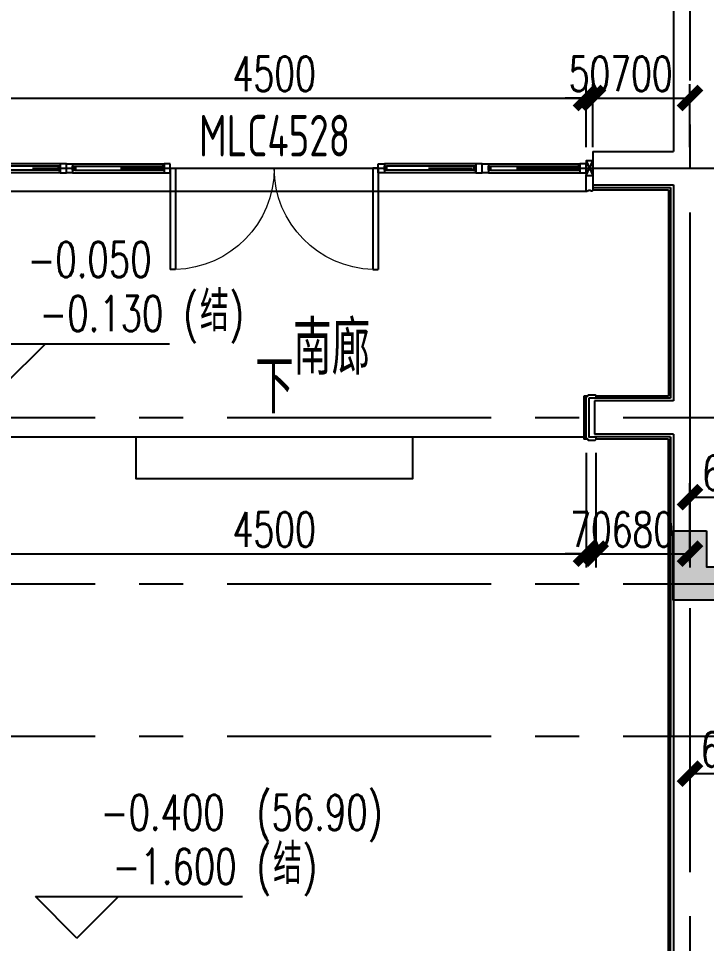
# Model space of a CAD drawing. Extents: x 296441 to 853063, y 459050 to 1117990.
# Drawn here: x 653653 to 658618, y 723716 to 730393 of the extents above; entities that cross this region are included whole.
import ezdxf

# ---------------------------------------------------------------- set-up
doc = ezdxf.new("R2010")
doc.units = 0
doc.header["$LTSCALE"] = 1000
doc.linetypes.add('14-GRID$0$CENTER2', pattern=[28.575, 19.05, -3.175, 3.175, -3.175])
for name, color, linetype in [('0-COL', 50, 'Continuous'), ('0-COL-H1', 170, 'Continuous'), ('14-GRID$0$G-GRID', 9, '14-GRID$0$CENTER2'), ('14-PLAN-BS01-P$0$A-OVLK', 140, 'Continuous'), ('14-PLAN-BS01-P$0$A-WALL-FNSH', 6, 'Continuous'), ('DIM_ELEV', 3, 'Continuous'), ('DZ-3-TEXT-FL01$0$A-ROOM-IDEN', 4, 'Continuous'), ('DZ-PLAN-MAIN-FL01$0$A-WIND-IDEN', 33, 'Continuous'), ('DZ-TEXT-FL01$0$A-ROOM-IDEN', 4, 'Continuous'), ('E2-E3-FL01$0$E1-FL01$0$A-ANNO-ARRW', 2, 'Continuous'), ('E2-E3-FL01$0$E1-FL01$0$A-DOOR', 4, 'Continuous'), ('E2-E3-FL01$0$E1-FL01$0$A-FLOR', 23, 'Continuous'), ('E2-E3-FL01$0$E1-FL01$0$A-OVLK', 140, 'Continuous'), ('E2-E3-FL01$0$E1-FL01$0$A-SECT-WIND', 155, 'Continuous'), ('E2-E3-FL01$0$E1-FL01$0$A-SECT-WOOD', 17, 'Continuous'), ('E2-E3-FL01$0$E1-FL01$0$A-WALL', 1, 'Continuous'), ('E2-E3-FL01$0$E1-FL01$0$A-WALL-FNSH', 6, 'Continuous'), ('E2-E3-FL01$0$E1-FL01$0$G-XREF', 2, 'Continuous'), ('E2-E3-FL01$0$menchuangtao1$0$A-DETL-STONE', 42, 'Continuous'), ('E2-E3-FL01$0$menchuangtao1$0$A-WALL', 1, 'Continuous'), ('E2-E3-FL01$0$menchuangtao1$0$A_CUR_FRAME', 112, 'Continuous'), ('E2-E3-FL01$0$menchuangtao2$0$A-DETL-STONE', 42, 'Continuous'), ('E2-E3-FL01$0$menchuangtao2$0$A-WALL', 1, 'Continuous'), ('E4-FL01$0$E1-FL01$0$A-WALL', 1, 'Continuous'), ('PUB_TEXT', 7, 'Continuous'), ('ZT1_Dim---标注---PM、LM、DY、JD', 252, 'Continuous')]:
    doc.layers.add(name, color=color, linetype=linetype)
doc.styles.add('_TCH_DIM', font='SIMPLEX', dxfattribs={"bigfont": 'GBCBIG'})
doc.styles.get("Standard").update_dxf_attribs({"font": 'gbenor.shx', "bigfont": 'gbcbig.shx'})
doc.styles.add('ZT-DIMSTYLE', font='ROMANS.shx', dxfattribs={"width": 0.7, "bigfont": 'CHINESE.shx'})
doc.dimstyles.new('ZT-DIM100', dxfattribs={"dimscale": 100, "dimtxt": 2.5, "dimasz": 1.5, "dimexe": 1, "dimexo": 1, "dimgap": 0.5, "dimtad": 1, "dimdec": 0, "dimdsep": 46, "dimtxsty": 'ZT-DIMSTYLE', "dimblk": 'ARCHTICK', "dimcen": 2.5, "dimclrd": 175, "dimclre": 175, "dimclrt": 7, "dimazin": 2, "dimtfac": 1, "dimtix": 1, "dimtmove": 2, "dimatfit": 3, "dimfxl": 0, "dimarcsym": 0})

# ---------------------------------------------------------------- blocks, each defined once
blk = doc.blocks.new('tt13')
at = {"layer": 'DIM_ELEV'}
for p, q in [((863630.8, 244321), (865126.8, 244321)), ((863930.8, 244021), (864230.8, 244321)), ((864458.8, 240030.3), (864158.8, 240330.3)), ((864158.8, 240330.3), (865654.8, 240330.3)), ((864458.8, 240030.3), (864758.8, 240330.3))]:
    blk.add_line(p, q, dxfattribs=at)
at = {"layer": 'DZ-3-TEXT-FL01$0$A-ROOM-IDEN'}
blk.add_text('南廊', height=385.82, dxfattribs=at).set_placement((866019.4, 244097.6))
at = {"layer": 'DZ-PLAN-MAIN-FL01$0$A-WIND-IDEN', "color": 2, "width": 0.8}
blk.add_text('MLC4528', height=300, dxfattribs=at).set_placement((865339.6, 245673.1))
at = {"layer": 'PUB_TEXT', "style": '_TCH_DIM', "width": 0.705882}
for s, p in [('-0.050', (864102.5, 244801)), ('(', (865226.8, 244411)), (')', (865557.4, 244411)), ('-0.130', (864188.2, 244411)), ('(56.90)', (865754.8, 240810.3)), ('-0.400', (864630.5, 240810.3)), ('-1.600', (864716.2, 240420.3)), ('(', (865754.8, 240420.3)), (')', (866085.4, 240420.3))]:
    blk.add_text(s, height=255, dxfattribs=at).set_placement(p)
at = {"layer": 'PUB_TEXT', "style": '_TCH_DIM'}
for p in [(865346.8, 244411), (865874.8, 240420.3)]:
    blk.add_text('结', height=289.4, dxfattribs=at).set_placement(p)
blk = doc.blocks.new('E2-E3-FL01$0$E1-FL01$0$B-PLAN-FL01$0$$DorLib2D$00000002')
for p, q in [((-0.5, 0), (-0.5, 0.4875)), ((-0.475, 0.4875), (-0.5, 0.4875)), ((-0.475, 0), (-0.475, 0.4875)), ((0.475, 0), (0.475, 0.4875)), ((0.475, 0.4875), (0.5, 0.4875)), ((0.5, 0), (0.5, 0.4875)), ((-0.5, 0), (-0.475, 0)), ((0.5, 0), (0.475, 0))]:
    blk.add_line(p, q)
at = {"lineweight": 13}
for centre, start, end in [((-0.4875, 0), 0, 88.5307), ((0.4875, 0), 91.4693, 180)]:
    blk.add_arc(centre, 0.4875, start, end, dxfattribs=at)
blk = doc.blocks.new('E2-E3-FL01$0$menchuangtao2')
at = {"layer": 'E2-E3-FL01$0$menchuangtao2$0$A-DETL-STONE'}
blk.add_lwpolyline([(40, 140), (40, -140), (40, -140), (-10, -140), (-10, -159), (-4, -165), (42, -165), (45, -162), (45, -159), (48, -159), (48, -156, 0.414214), (57, -147), (60, -147), (60, -147), (60, 147), (57, 147, 0.414214), (48, 156), (48, 159), (45, 159), (45, 162), (42, 165), (-4, 165), (-10, 159), (-10, 140)], format="xyb", close=True, dxfattribs=at)
at = {"layer": 'E2-E3-FL01$0$menchuangtao2$0$A-WALL'}
blk.add_line((0, 120), (0, -120), dxfattribs=at)
blk.add_line((0, 120), (0, -120), dxfattribs=at)
blk = doc.blocks.new('E2-E3-FL01$0$menchuangtao1')
at = {"layer": 'E2-E3-FL01$0$menchuangtao1$0$A-DETL-STONE'}
blk.add_lwpolyline([(-10, -52.5), (-10, -159.2, -0.471625), (-15, -162.1, -0.528396), (-19.5, -164.7, 0.241692), (-50.5, -164.7, -0.528396), (-55, -162.1, -0.471625), (-60, -159.2), (-60, -52.5)], format="xyb", close=True, dxfattribs=at)
at = {"layer": 'E2-E3-FL01$0$menchuangtao1$0$A-WALL'}
for p, q in [((-10, 120), (-10, -120)), ((-10, 120), (10, 120)), ((-10, -120), (10, -120))]:
    blk.add_line(p, q, dxfattribs=at)
at = {"layer": 'E2-E3-FL01$0$menchuangtao1$0$A_CUR_FRAME'}
for p, q in [((-60, -52.5), (-10, 52.5)), ((-60, 52.5), (-10, -52.5))]:
    blk.add_line(p, q, dxfattribs=at)
blk.add_lwpolyline([(-10, -52.5), (-10, 52.5), (-60, 52.5), (-60, -52.5)], close=True, dxfattribs=at)
blk = doc.blocks.new('E2-E3-FL01$0$E1-FL01$0$750----DDDD')
at = {"layer": 'E2-E3-FL01$0$E1-FL01$0$A-SECT-WIND'}
for p, q in [((45, 32.5), (705, 32.5)), ((60, 15), (690, 15)), ((45, -32.5), (705, -32.5)), ((60, -15), (690, -15))]:
    blk.add_line(p, q, dxfattribs=at)
at = {"layer": 'E2-E3-FL01$0$E1-FL01$0$A-SECT-WOOD'}
for points in [[(0, 32.5), (45, 32.5), (45, -32.5), (0, -32.5)], [(60, 15), (60, -15), (45, -15), (45, 15)], [(690, 15), (690, -15), (705, -15), (705, 15)], [(750, 32.5), (705, 32.5), (705, -32.5), (750, -32.5)]]:
    blk.add_lwpolyline(points, close=True, dxfattribs=at)
blk = doc.blocks.new('9.6N一层')
at = {"layer": 'E2-E3-FL01$0$E1-FL01$0$A-ANNO-ARRW'}
blk.add_lwpolyline([(698381.5, 206154.6, 0, 0, 0), (698381.5, 206012.3, 80, 0, 0), (698381.5, 205712.3, 0, 0, 0)], format="xyseb", dxfattribs=at)
at = {"layer": 'E2-E3-FL01$0$E1-FL01$0$A-FLOR'}
blk.add_line((700640.5, 207858.4), (696122.5, 207858.4), dxfattribs=at)
at = {"layer": 'E2-E3-FL01$0$E1-FL01$0$A-OVLK'}
for p, q in [((695536.5, 207868.4), (695536.5, 206378.4)), ((696081.5, 207868.4), (695536.5, 207868.4)), ((695536.5, 206378.4), (696061.5, 206378.4)), ((696123.6, 206378.4), (696146.5, 206378.4)), ((696146.5, 206378.4), (696146.5, 206068.4)), ((700616.5, 206083.4), (696146.5, 206083.4)), ((695536.5, 206068.4), (696061.5, 206068.4)), ((695536.5, 206068.4), (695536.5, 203923.4)), ((696123.6, 206068.4), (696146.5, 206068.4))]:
    blk.add_line(p, q, dxfattribs=at)
blk.add_lwpolyline([(699381.5, 206083.4), (699381.5, 205783.4), (697381.5, 205783.4), (697381.5, 206083.4)], dxfattribs=at)
at = {"layer": 'E2-E3-FL01$0$E1-FL01$0$A-WALL'}
for p, q in [((695501.5, 212403.4), (695501.5, 208143.4)), ((696071.5, 208143.4), (695501.5, 208143.4)), ((695501.5, 207903.4), (695501.5, 206343.4)), ((696071.5, 207903.4), (695501.5, 207903.4)), ((695501.5, 206343.4), (696071.5, 206343.4)), ((695501.5, 206103.4), (696071.5, 206103.4)), ((695501.5, 206103.4), (695501.5, 203923.4))]:
    blk.add_line(p, q, dxfattribs=at)
at = {"layer": 'E2-E3-FL01$0$E1-FL01$0$A-WALL-FNSH'}
for p, q in [((695521.5, 207883.4), (695521.5, 206363.4)), ((696081.5, 207883.4), (695521.5, 207883.4)), ((695521.5, 206363.4), (696071.5, 206363.4)), ((695521.5, 206083.4), (696071.5, 206083.4)), ((695521.5, 206083.4), (695521.5, 203923.4))]:
    blk.add_line(p, q, dxfattribs=at)
at = {"extrusion": (0, 0, -1), "zscale": -1}
for p in [(-696881.5, 208023.4), (-699881.5, 208023.4)]:
    blk.add_blockref('E2-E3-FL01$0$E1-FL01$0$750----DDDD', p, dxfattribs=at)
for p in [(696881.5, 208023.4), (699881.5, 208023.4)]:
    blk.add_blockref('E2-E3-FL01$0$E1-FL01$0$750----DDDD', p)
at = {"layer": 'E2-E3-FL01$0$E1-FL01$0$A-DOOR', "xscale": 1500, "yscale": 1500, "zscale": 1500, "rotation": 180}
blk.add_blockref('E2-E3-FL01$0$E1-FL01$0$B-PLAN-FL01$0$$DorLib2D$00000002', (698381.5, 208023.4), dxfattribs=at)
at = {"layer": 'E2-E3-FL01$0$E1-FL01$0$G-XREF', "extrusion": (0, 0, -1), "zscale": -1}
blk.add_blockref('E2-E3-FL01$0$menchuangtao1', (-696071.5, 208023.4), dxfattribs=at)
at = {"layer": 'E2-E3-FL01$0$E1-FL01$0$G-XREF'}
blk.add_blockref('E2-E3-FL01$0$menchuangtao2', (696071.5, 206223.4), dxfattribs=at)
blk = doc.blocks.new('_ArchTick')
at = {"color": 0, "linetype": 'ByBlock', "const_width": 0.4}
blk.add_lwpolyline([(-0.5, -0.5), (0.5, 0.5)], dxfattribs=at)
blk = doc.blocks.new('*D952')
at = {"layer": 'Defpoints', "color": 0, "ltscale": 1000, "transparency": 16777216}
for p in [(657818.5, 727357.6), (658498.5, 727357.6), (658498.5, 726529.8)]:
    blk.add_point(p, dxfattribs=at)
at = {"layer": 'ZT1_Dim---标注---PM、LM、DY、JD', "color": 175, "linetype": 'ByBlock', "lineweight": -2, "ltscale": 1000, "transparency": 16777216}
for p, q in [((657818.5, 727257.6), (657818.5, 726429.8)), ((658498.5, 727257.6), (658498.5, 726429.8)), ((657818.5, 726529.8), (658498.5, 726529.8))]:
    blk.add_line(p, q, dxfattribs=at)
at = {"layer": 'ZT1_Dim---标注---PM、LM、DY、JD', "color": 175, "lineweight": -2, "ltscale": 1000, "transparency": 16777216, "xscale": 150, "yscale": 150, "zscale": 150, "rotation": 180}
blk.add_blockref('_ArchTick', (657818.5, 726529.8), dxfattribs=at)
at = {"layer": 'ZT1_Dim---标注---PM、LM、DY、JD', "color": 175, "lineweight": -2, "ltscale": 1000, "transparency": 16777216, "xscale": 150, "yscale": 150, "zscale": 150}
blk.add_blockref('_ArchTick', (658498.5, 726529.8), dxfattribs=at)
at = {"layer": 'ZT1_Dim---标注---PM、LM、DY、JD', "color": 7, "ltscale": 1000, "transparency": 16777216, "insert": (658158.5, 726704.8), "char_height": 250, "attachment_point": 5, "style": 'ZT-DIMSTYLE'}
blk.add_mtext('680', dxfattribs=at)
blk = doc.blocks.new('*D953')
at = {"layer": 'Defpoints', "color": 0, "ltscale": 1000, "transparency": 16777216}
for p in [(657748.5, 727357.6), (657818.5, 727357.6), (657818.5, 726529.8)]:
    blk.add_point(p, dxfattribs=at)
at = {"layer": 'ZT1_Dim---标注---PM、LM、DY、JD', "color": 175, "linetype": 'ByBlock', "lineweight": -2, "ltscale": 1000, "transparency": 16777216}
for p, q in [((657748.5, 727257.6), (657748.5, 726429.8)), ((657818.5, 727257.6), (657818.5, 726429.8)), ((657748.5, 726529.8), (657598.5, 726529.8)), ((657748.5, 726529.8), (657818.5, 726529.8)), ((657818.5, 726529.8), (657968.5, 726529.8))]:
    blk.add_line(p, q, dxfattribs=at)
at = {"layer": 'ZT1_Dim---标注---PM、LM、DY、JD', "color": 175, "lineweight": -2, "ltscale": 1000, "transparency": 16777216, "xscale": 150, "yscale": 150, "zscale": 150}
blk.add_blockref('_ArchTick', (657748.5, 726529.8), dxfattribs=at)
at = {"layer": 'ZT1_Dim---标注---PM、LM、DY、JD', "color": 175, "lineweight": -2, "ltscale": 1000, "transparency": 16777216, "xscale": 150, "yscale": 150, "zscale": 150, "rotation": 180}
blk.add_blockref('_ArchTick', (657818.5, 726529.8), dxfattribs=at)
at = {"layer": 'ZT1_Dim---标注---PM、LM、DY、JD', "color": 7, "ltscale": 1000, "transparency": 16777216, "insert": (657783.5, 726704.8), "char_height": 250, "attachment_point": 5, "style": 'ZT-DIMSTYLE'}
blk.add_mtext('70', dxfattribs=at)
blk = doc.blocks.new('*D954')
at = {"layer": 'Defpoints', "color": 0, "ltscale": 1000, "transparency": 16777216}
for p in [(653248.5, 727357.6), (657748.5, 727357.6), (657748.5, 726529.8)]:
    blk.add_point(p, dxfattribs=at)
at = {"layer": 'ZT1_Dim---标注---PM、LM、DY、JD', "color": 175, "linetype": 'ByBlock', "lineweight": -2, "ltscale": 1000, "transparency": 16777216}
for p, q in [((653248.5, 727257.6), (653248.5, 726429.8)), ((657748.5, 727257.6), (657748.5, 726429.8)), ((653248.5, 726529.8), (657748.5, 726529.8))]:
    blk.add_line(p, q, dxfattribs=at)
at = {"layer": 'ZT1_Dim---标注---PM、LM、DY、JD', "color": 175, "lineweight": -2, "ltscale": 1000, "transparency": 16777216, "xscale": 150, "yscale": 150, "zscale": 150, "rotation": 180}
blk.add_blockref('_ArchTick', (653248.5, 726529.8), dxfattribs=at)
at = {"layer": 'ZT1_Dim---标注---PM、LM、DY、JD', "color": 175, "lineweight": -2, "ltscale": 1000, "transparency": 16777216, "xscale": 150, "yscale": 150, "zscale": 150}
blk.add_blockref('_ArchTick', (657748.5, 726529.8), dxfattribs=at)
at = {"layer": 'ZT1_Dim---标注---PM、LM、DY、JD', "color": 7, "ltscale": 1000, "transparency": 16777216, "insert": (655498.5, 726704.8), "char_height": 250, "attachment_point": 5, "style": 'ZT-DIMSTYLE'}
blk.add_mtext('4500', dxfattribs=at)
blk = doc.blocks.new('*D948')
at = {"layer": 'Defpoints', "color": 0, "ltscale": 1000, "transparency": 16777216}
for p in [(658498.5, 729819.1), (657798.5, 729365.1), (658498.5, 729365.1)]:
    blk.add_point(p, dxfattribs=at)
at = {"layer": 'ZT1_Dim---标注---PM、LM、DY、JD', "color": 175, "linetype": 'ByBlock', "lineweight": -2, "ltscale": 1000, "transparency": 16777216}
for p, q in [((657798.5, 729465.1), (657798.5, 729919.1)), ((658498.5, 729465.1), (658498.5, 729919.1)), ((657798.5, 729819.1), (658498.5, 729819.1))]:
    blk.add_line(p, q, dxfattribs=at)
at = {"layer": 'ZT1_Dim---标注---PM、LM、DY、JD', "color": 175, "lineweight": -2, "ltscale": 1000, "transparency": 16777216, "xscale": 150, "yscale": 150, "zscale": 150, "rotation": 180}
blk.add_blockref('_ArchTick', (657798.5, 729819.1), dxfattribs=at)
at = {"layer": 'ZT1_Dim---标注---PM、LM、DY、JD', "color": 175, "lineweight": -2, "ltscale": 1000, "transparency": 16777216, "xscale": 150, "yscale": 150, "zscale": 150}
blk.add_blockref('_ArchTick', (658498.5, 729819.1), dxfattribs=at)
at = {"layer": 'ZT1_Dim---标注---PM、LM、DY、JD', "color": 7, "ltscale": 1000, "transparency": 16777216, "insert": (658148.5, 729994.1), "char_height": 250, "attachment_point": 5, "style": 'ZT-DIMSTYLE'}
blk.add_mtext('700', dxfattribs=at)
blk = doc.blocks.new('*D949')
at = {"layer": 'Defpoints', "color": 0, "ltscale": 1000, "transparency": 16777216}
for p in [(657798.5, 729819.1), (657748.5, 729365.1), (657798.5, 729365.1)]:
    blk.add_point(p, dxfattribs=at)
at = {"layer": 'ZT1_Dim---标注---PM、LM、DY、JD', "color": 175, "linetype": 'ByBlock', "lineweight": -2, "ltscale": 1000, "transparency": 16777216}
for p, q in [((657748.5, 729465.1), (657748.5, 729919.1)), ((657798.5, 729465.1), (657798.5, 729919.1)), ((657748.5, 729819.1), (657598.5, 729819.1)), ((657748.5, 729819.1), (657798.5, 729819.1)), ((657798.5, 729819.1), (657948.5, 729819.1))]:
    blk.add_line(p, q, dxfattribs=at)
at = {"layer": 'ZT1_Dim---标注---PM、LM、DY、JD', "color": 175, "lineweight": -2, "ltscale": 1000, "transparency": 16777216, "xscale": 150, "yscale": 150, "zscale": 150}
blk.add_blockref('_ArchTick', (657748.5, 729819.1), dxfattribs=at)
at = {"layer": 'ZT1_Dim---标注---PM、LM、DY、JD', "color": 175, "lineweight": -2, "ltscale": 1000, "transparency": 16777216, "xscale": 150, "yscale": 150, "zscale": 150, "rotation": 180}
blk.add_blockref('_ArchTick', (657798.5, 729819.1), dxfattribs=at)
at = {"layer": 'ZT1_Dim---标注---PM、LM、DY、JD', "color": 7, "ltscale": 1000, "transparency": 16777216, "insert": (657773.5, 729994.1), "char_height": 250, "attachment_point": 5, "style": 'ZT-DIMSTYLE'}
blk.add_mtext('50', dxfattribs=at)
blk = doc.blocks.new('*D950')
at = {"layer": 'Defpoints', "color": 0, "ltscale": 1000, "transparency": 16777216}
for p in [(657748.5, 729819.1), (653248.5, 729365.1), (657748.5, 729365.1)]:
    blk.add_point(p, dxfattribs=at)
at = {"layer": 'ZT1_Dim---标注---PM、LM、DY、JD', "color": 175, "linetype": 'ByBlock', "lineweight": -2, "ltscale": 1000, "transparency": 16777216}
for p, q in [((653248.5, 729465.1), (653248.5, 729919.1)), ((657748.5, 729465.1), (657748.5, 729919.1)), ((653248.5, 729819.1), (657748.5, 729819.1))]:
    blk.add_line(p, q, dxfattribs=at)
at = {"layer": 'ZT1_Dim---标注---PM、LM、DY、JD', "color": 175, "lineweight": -2, "ltscale": 1000, "transparency": 16777216, "xscale": 150, "yscale": 150, "zscale": 150, "rotation": 180}
blk.add_blockref('_ArchTick', (653248.5, 729819.1), dxfattribs=at)
at = {"layer": 'ZT1_Dim---标注---PM、LM、DY、JD', "color": 175, "lineweight": -2, "ltscale": 1000, "transparency": 16777216, "xscale": 150, "yscale": 150, "zscale": 150}
blk.add_blockref('_ArchTick', (657748.5, 729819.1), dxfattribs=at)
at = {"layer": 'ZT1_Dim---标注---PM、LM、DY、JD', "color": 7, "ltscale": 1000, "transparency": 16777216, "insert": (655498.5, 729994.1), "char_height": 250, "attachment_point": 5, "style": 'ZT-DIMSTYLE'}
blk.add_mtext('4500', dxfattribs=at)
blk = doc.blocks.new('*D991')
at = {"layer": 'Defpoints', "color": 0, "ltscale": 1000, "transparency": 16777216}
for p in [(658498.5, 725557.6), (659103.5, 725557.6), (659103.5, 724942.2)]:
    blk.add_point(p, dxfattribs=at)
at = {"layer": 'ZT1_Dim---标注---PM、LM、DY、JD', "color": 175, "linetype": 'ByBlock', "lineweight": -2, "ltscale": 1000, "transparency": 16777216}
for p, q in [((658498.5, 725457.6), (658498.5, 724842.2)), ((659103.5, 725457.6), (659103.5, 724842.2)), ((658498.5, 724942.2), (659103.5, 724942.2))]:
    blk.add_line(p, q, dxfattribs=at)
at = {"layer": 'ZT1_Dim---标注---PM、LM、DY、JD', "color": 175, "lineweight": -2, "ltscale": 1000, "transparency": 16777216, "xscale": 150, "yscale": 150, "zscale": 150, "rotation": 180}
blk.add_blockref('_ArchTick', (658498.5, 724942.2), dxfattribs=at)
at = {"layer": 'ZT1_Dim---标注---PM、LM、DY、JD', "color": 175, "lineweight": -2, "ltscale": 1000, "transparency": 16777216, "xscale": 150, "yscale": 150, "zscale": 150}
blk.add_blockref('_ArchTick', (659103.5, 724942.2), dxfattribs=at)
at = {"layer": 'ZT1_Dim---标注---PM、LM、DY、JD', "color": 7, "ltscale": 1000, "transparency": 16777216, "insert": (658801, 725117.2), "char_height": 250, "attachment_point": 5, "style": 'ZT-DIMSTYLE'}
blk.add_mtext('605', dxfattribs=at)
blk = doc.blocks.new('*D992')
at = {"layer": 'Defpoints', "color": 0, "ltscale": 1000, "transparency": 16777216}
for p in [(659123.5, 726937.7), (658498.5, 726365.1), (659123.5, 726365.1)]:
    blk.add_point(p, dxfattribs=at)
at = {"layer": 'ZT1_Dim---标注---PM、LM、DY、JD', "color": 175, "linetype": 'ByBlock', "lineweight": -2, "ltscale": 1000, "transparency": 16777216}
for p, q in [((658498.5, 726465.1), (658498.5, 727037.7)), ((659123.5, 726465.1), (659123.5, 727037.7)), ((658498.5, 726937.7), (659123.5, 726937.7))]:
    blk.add_line(p, q, dxfattribs=at)
at = {"layer": 'ZT1_Dim---标注---PM、LM、DY、JD', "color": 175, "lineweight": -2, "ltscale": 1000, "transparency": 16777216, "xscale": 150, "yscale": 150, "zscale": 150, "rotation": 180}
blk.add_blockref('_ArchTick', (658498.5, 726937.7), dxfattribs=at)
at = {"layer": 'ZT1_Dim---标注---PM、LM、DY、JD', "color": 175, "lineweight": -2, "ltscale": 1000, "transparency": 16777216, "xscale": 150, "yscale": 150, "zscale": 150}
blk.add_blockref('_ArchTick', (659123.5, 726937.7), dxfattribs=at)
at = {"layer": 'ZT1_Dim---标注---PM、LM、DY、JD', "color": 7, "ltscale": 1000, "transparency": 16777216, "insert": (658811, 727112.7), "char_height": 250, "attachment_point": 5, "style": 'ZT-DIMSTYLE'}
blk.add_mtext('625', dxfattribs=at)
blk = doc.blocks.new('A$C38AD7E8D')
at = {"layer": '0-COL', "color": 6}
blk.add_lwpolyline([(49920, -13420), (49920, -13680), (50180, -13680), (50180, -13920), (49680, -13920), (49680, -13420)], close=True, dxfattribs=at)
at = {"layer": '0-COL-H1', "color": 254}
for points in [[(49920, -13420), (49680, -13420), (49920, -13680), (49680, -13920)], [(49920, -13680), (49680, -13920), (50180, -13680), (50180, -13920)]]:
    blk.add_solid(points, dxfattribs=at)

msp = doc.modelspace()

# ---------------------------------------------------------------- linework, layer by layer
at = {"layer": '14-GRID$0$G-GRID', "color": 8, "ltscale": 0.1}
for p, q in [((658498.5, 748996.4), (658498.5, 716237.9)), ((620098.5, 729312.6), (674432.5, 729312.6)), ((595151, 727512.6), (674432.5, 727512.6)), ((595151, 726312.6), (674432.5, 726312.6)), ((595151, 725212.6), (674432.5, 725212.6))]:
    msp.add_line(p, q, dxfattribs=at)
at = {"layer": '14-PLAN-BS01-P$0$A-OVLK'}
msp.add_line((658343.5, 719467.6), (658343.5, 727357.6), dxfattribs=at)
at = {"layer": '14-PLAN-BS01-P$0$A-WALL-FNSH'}
msp.add_line((658358.5, 719452.6), (658358.5, 727372.6), dxfattribs=at)
at = {"layer": 'E4-FL01$0$E1-FL01$0$A-WALL'}
msp.add_line((658378.5, 727392.6), (658378.5, 719432.6), dxfattribs=at)

# ---------------------------------------------------------------- block references
for name, p in [('tt13', (-210384.3, 483724.4)), ('A$C38AD7E8D', (608697, 740114.1, -13.6))]:
    msp.add_blockref(name, p)
at = {"layer": 'DIM_ELEV', "xscale": -1}
msp.add_blockref('9.6N一层', (1353880, 521289.2), dxfattribs=at)

# ---------------------------------------------------------------- texts
at = {"layer": 'DZ-TEXT-FL01$0$A-ROOM-IDEN'}
msp.add_text('下', height=385.8, dxfattribs=at).set_placement((655360.3, 727541.9, -0.2))

# ---------------------------------------------------------------- dimensions: what is measured, and where the dimension line sits
at = {"layer": 'ZT1_Dim---标注---PM、LM、DY、JD', "ltscale": 1000}
for base, p1, p2, picture, middle in [((657748.5, 729819.1), (653248.5, 729365.1), (657748.5, 729365.1), '*D950', (655498.5, 729994.1)), ((657798.5, 729819.1), (657748.5, 729365.1), (657798.5, 729365.1), '*D949', (657773.5, 729994.1)), ((658498.5, 729819.1), (657798.5, 729365.1), (658498.5, 729365.1), '*D948', (658148.5, 729994.1)), ((657748.5, 726529.8), (653248.5, 727357.6), (657748.5, 727357.6), '*D954', (655498.5, 726704.8)), ((657818.5, 726529.8), (657748.5, 727357.6), (657818.5, 727357.6), '*D953', (657783.5, 726704.8)), ((658498.5, 726529.8), (657818.5, 727357.6), (658498.5, 727357.6), '*D952', (658158.5, 726704.8)), ((659123.5, 726937.7), (658498.5, 726365.1), (659123.5, 726365.1), '*D992', (658811, 727112.7)), ((659103.5, 724942.2), (658498.5, 725557.6), (659103.5, 725557.6), '*D991', (658801, 725117.2))]:
    dim = msp.add_linear_dim(base=base, p1=p1, p2=p2, dimstyle='ZT-DIM100', dxfattribs=at)
    dim.commit()
    dim.dimension.update_dxf_attribs({"geometry": picture, "text_midpoint": middle})

doc.saveas('drawing.dxf')
